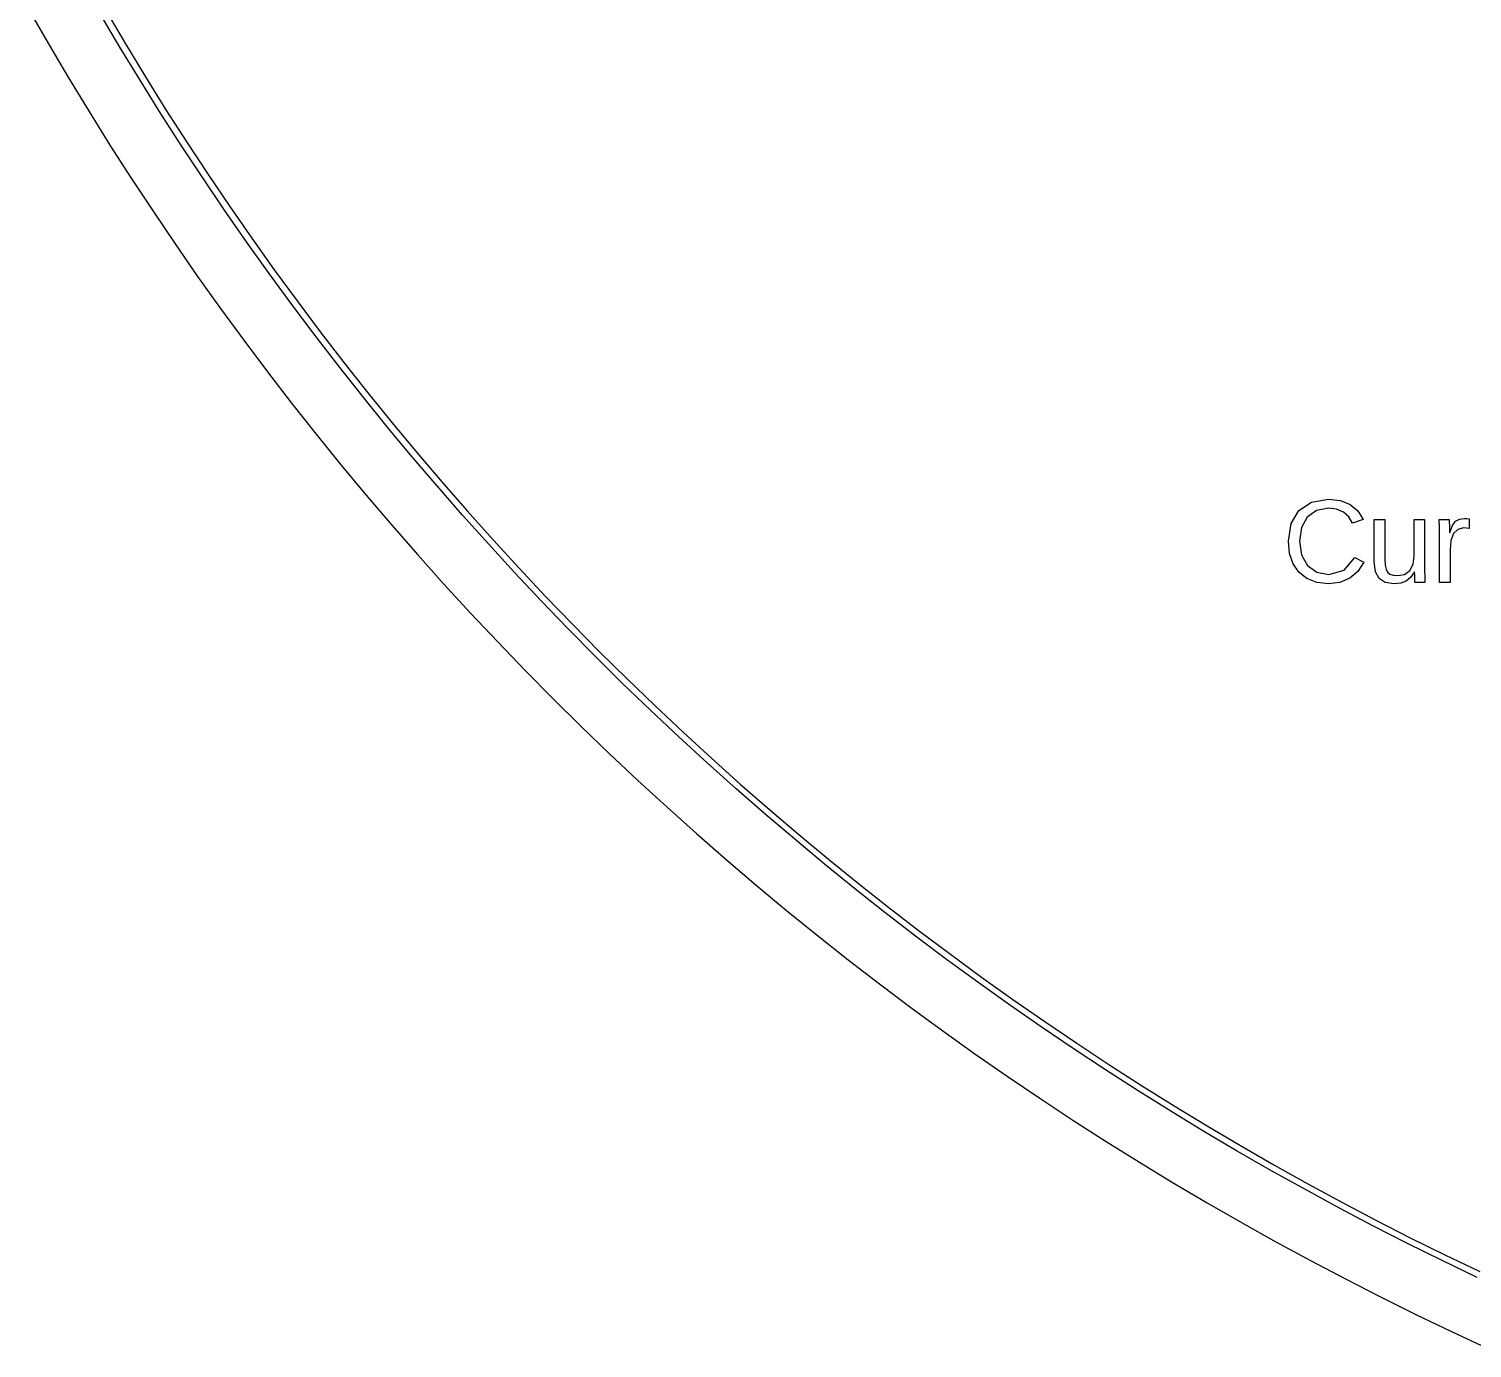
# Model space of a CAD drawing. Extents: x -16 to 132, y -40 to 113.
# Drawn here: x -11.34 to 23.01, y -32.74 to -1.35 of the extents above; entities that cross this region are included whole.
import ezdxf

# ---------------------------------------------------------------- set-up
doc = ezdxf.new("R2010")
doc.units = 0

msp = doc.modelspace()

# ---------------------------------------------------------------- linework, layer by layer
for p, q in [((-11.3412, -0.8931), (-10.8735, -1.70706)), ((-9.17355, -1.78264), (-9.64235, -0.98952)), ((-9.51276, -0.91399), (-9.04491, -1.70554)), ((-10.8735, -1.70706), (-10.3958, -2.51524)), ((-9.04491, -1.70554), (-8.56737, -2.49126)), ((-8.69507, -2.56995), (-9.17355, -1.78264)), ((-10.3958, -2.51524), (-9.90825, -3.31749)), ((-8.20695, -3.35133), (-8.69507, -2.56995)), ((-8.56737, -2.49126), (-8.08023, -3.27107)), ((-9.90825, -3.31749), (-9.41087, -4.11369)), ((-7.7093, -4.12665), (-8.20695, -3.35133)), ((-8.08023, -3.27107), (-7.58357, -4.04486)), ((-9.41087, -4.11369), (-8.90378, -4.90375)), ((-7.58357, -4.04486), (-7.07744, -4.81248)), ((-7.20216, -4.89581), (-7.7093, -4.12665)), ((-8.90378, -4.90375), (-8.38701, -5.6875)), ((-6.68562, -5.65869), (-7.20216, -4.89581)), ((-7.07744, -4.81248), (-6.56194, -5.57384)), ((-8.38701, -5.6875), (-7.86066, -6.46486)), ((-6.15976, -6.41518), (-6.68562, -5.65869)), ((-6.56194, -5.57384), (-6.03712, -6.32881)), ((-7.86066, -6.46486), (-7.32481, -7.2357)), ((-5.62465, -7.16516), (-6.15976, -6.41518)), ((-6.03712, -6.32881), (-5.50308, -7.07729)), ((-5.08038, -7.90851), (-5.62465, -7.16516)), ((-5.50308, -7.07729), (-4.9599, -7.81915)), ((-7.32481, -7.2357), (-6.77956, -7.99992)), ((-4.9599, -7.81915), (-4.40765, -8.55429)), ((-6.77956, -7.99992), (-6.22496, -8.75737)), ((-4.52704, -8.64513), (-5.08038, -7.90851)), ((-4.40765, -8.55429), (-3.84644, -9.28261)), ((-6.22496, -8.75737), (-5.6611, -9.50798)), ((-3.96469, -9.37489), (-4.52704, -8.64513)), ((-5.6611, -9.50798), (-5.08809, -10.2516)), ((-3.39343, -10.0977), (-3.96469, -9.37489)), ((-3.84644, -9.28261), (-3.27632, -10.004)), ((-5.08809, -10.2516), (-4.50598, -10.9881)), ((-2.81334, -10.8135), (-3.39343, -10.0977)), ((-3.27632, -10.004), (-2.69739, -10.7183)), ((-4.50598, -10.9881), (-3.91489, -11.7175)), ((-2.22452, -11.522), (-2.81334, -10.8135)), ((-2.69739, -10.7183), (-2.10974, -11.4255)), ((-1.62703, -12.2233), (-2.22452, -11.522)), ((-2.10974, -11.4255), (-1.51346, -12.1254)), ((-3.91489, -11.7175), (-3.31488, -12.4395)), ((-1.021, -12.9173), (-1.62703, -12.2233)), ((-1.51346, -12.1254), (-0.90863, -12.8179)), ((-3.31488, -12.4395), (-2.70605, -13.1541)), ((18.8842, -12.8038), (19.1851, -12.6052)), ((19.1851, -12.6052), (19.5832, -12.5389)), ((19.5832, -12.5389), (19.8696, -12.5694)), ((19.8696, -12.5694), (20.1047, -12.661)), ((20.1047, -12.661), (20.2863, -12.8125)), ((-0.40649, -13.6037), (-1.021, -12.9173)), ((-0.90863, -12.8179), (-0.29535, -13.5029)), ((18.6949, -13.1193), (18.8842, -12.8038)), ((19.0811, -12.964), (18.9459, -13.2114)), ((19.2975, -12.8075), (19.0811, -12.964)), ((19.586, -12.7553), (19.2975, -12.8075)), ((19.7786, -12.7778), (19.586, -12.7553)), ((19.9431, -12.8454), (19.7786, -12.7778)), ((20.0729, -12.9557), (19.9431, -12.8454)), ((20.1615, -13.1062), (20.0729, -12.9557)), ((20.4126, -13.023), (20.1615, -13.1062)), ((20.2863, -12.8125), (20.4126, -13.023)), ((20.6753, -14.0215), (20.6753, -13.0216)), ((20.6753, -13.0216), (20.9263, -13.0216)), ((20.9263, -13.0216), (20.9263, -13.973)), ((21.6239, -13.8911), (21.6239, -13.0216)), ((21.6239, -13.0216), (21.8736, -13.0216)), ((21.8736, -13.0216), (21.8736, -14.2018)), ((22.2284, -13.2047), (22.2222, -13.0216)), ((22.2222, -13.0216), (22.4579, -13.0216)), ((22.4579, -13.0216), (22.4663, -13.2258)), ((22.6119, -13.0646), (22.7055, -13.0115)), ((22.7055, -13.0115), (22.831, -12.9939)), ((22.831, -12.9939), (22.8813, -12.9973)), ((22.8813, -12.9973), (22.9323, -13.0077)), ((22.9323, -13.0077), (22.9323, -13.2365)), ((-2.70605, -13.1541), (-2.08852, -13.8612)), ((18.6318, -13.5361), (18.6949, -13.1193)), ((18.9459, -13.2114), (18.9008, -13.5361)), ((22.2305, -13.3711), (22.2284, -13.2047)), ((22.2305, -14.5222), (22.2305, -13.3711)), ((22.4663, -13.2258), (22.469, -13.3281)), ((22.469, -13.3281), (22.4746, -13.3281)), ((22.4746, -13.3281), (22.5387, -13.1658)), ((22.562, -13.3565), (22.5006, -13.5193)), ((22.5387, -13.1658), (22.6119, -13.0646)), ((22.6622, -13.2561), (22.562, -13.3565)), ((22.7991, -13.2227), (22.6622, -13.2561)), ((22.874, -13.2262), (22.7991, -13.2227)), ((22.9323, -13.2365), (22.874, -13.2262)), ((0.21638, -14.2825), (-0.40649, -13.6037)), ((-0.29535, -13.5029), (0.32628, -14.1804)), ((18.66, -13.8272), (18.6318, -13.5361)), ((18.9008, -13.5361), (18.9478, -13.8601)), ((22.5006, -13.5193), (22.4801, -13.74)), ((-2.08852, -13.8612), (-1.46234, -14.5606)), ((18.7448, -14.0763), (18.66, -13.8272)), ((18.8835, -14.2781), (18.7448, -14.0763)), ((18.9478, -13.8601), (19.0887, -14.1138)), ((19.9566, -14.2306), (20.2142, -13.9258)), ((20.2142, -13.9258), (20.4306, -14.034)), ((20.4306, -14.034), (20.2855, -14.2562)), ((20.7039, -14.2644), (20.6753, -14.0215)), ((20.9263, -13.973), (20.9336, -14.1047)), ((21.5979, -14.0863), (21.6239, -13.8911)), ((22.4801, -13.74), (22.4801, -14.5222)), ((0.84755, -14.9536), (0.21638, -14.2825)), ((0.32628, -14.1804), (0.95619, -14.8502)), ((19.0735, -14.4272), (18.8835, -14.2781)), ((19.0887, -14.1138), (19.3098, -14.2776)), ((19.3098, -14.2776), (19.597, -14.3322)), ((19.597, -14.3322), (19.9566, -14.2306)), ((20.0915, -14.4182), (19.8555, -14.517)), ((20.2855, -14.2562), (20.0915, -14.4182)), ((20.7897, -14.4272), (20.7039, -14.2644)), ((20.9336, -14.1047), (20.9554, -14.2032)), ((20.9554, -14.2032), (20.9932, -14.2736)), ((20.9932, -14.2736), (21.0483, -14.3211)), ((21.0483, -14.3211), (21.127, -14.3481)), ((21.127, -14.3481), (21.2356, -14.3571)), ((21.2356, -14.3571), (21.3968, -14.3263)), ((21.3968, -14.3263), (21.5199, -14.2337)), ((21.5381, -14.3982), (21.4318, -14.4854)), ((21.5199, -14.2337), (21.5979, -14.0863)), ((21.6308, -14.2656), (21.5381, -14.3982)), ((21.635, -14.2656), (21.6308, -14.2656)), ((21.6376, -14.3577), (21.635, -14.2656)), ((21.6398, -14.4147), (21.6376, -14.3577)), ((21.6418, -14.452), (21.6398, -14.4147)), ((21.8736, -14.2018), (21.8756, -14.413)), ((21.8756, -14.413), (21.8819, -14.5222)), ((-1.46234, -14.5606), (-0.82764, -15.2523)), ((19.3091, -14.5192), (19.0735, -14.4272)), ((19.5846, -14.5499), (19.3091, -14.5192)), ((19.8555, -14.517), (19.5846, -14.5499)), ((20.9372, -14.5192), (20.7897, -14.4272)), ((21.151, -14.5499), (20.9372, -14.5192)), ((21.3051, -14.5338), (21.151, -14.5499)), ((21.4318, -14.4854), (21.3051, -14.5338)), ((21.6433, -14.4847), (21.6418, -14.452)), ((21.6447, -14.5094), (21.6433, -14.4847)), ((21.6461, -14.5222), (21.6447, -14.5094)), ((21.8819, -14.5222), (21.6461, -14.5222)), ((22.4801, -14.5222), (22.2305, -14.5222)), ((1.48691, -15.617), (0.84755, -14.9536)), ((0.95619, -14.8502), (1.59427, -15.5122)), ((-0.82764, -15.2523), (-0.18448, -15.9362)), ((2.13437, -16.2724), (1.48691, -15.617)), ((1.59427, -15.5122), (2.24043, -16.1664)), ((-0.18448, -15.9362), (0.46699, -16.6122)), ((2.78981, -16.9199), (2.13437, -16.2724)), ((2.24043, -16.1664), (2.89456, -16.8125)), ((0.46699, -16.6122), (1.12674, -17.28)), ((2.89456, -16.8125), (3.55658, -17.4506)), ((3.45314, -17.5592), (2.78981, -16.9199)), ((1.12674, -17.28), (1.79462, -17.9398)), ((3.55658, -17.4506), (4.22638, -18.0805)), ((4.12428, -18.1904), (3.45314, -17.5592)), ((1.79462, -17.9398), (2.47055, -18.5913)), ((4.80312, -18.8133), (4.12428, -18.1904)), ((4.22638, -18.0805), (4.90385, -18.7021)), ((2.47055, -18.5913), (3.15443, -19.2344)), ((5.48953, -19.4278), (4.80312, -18.8133)), ((4.90385, -18.7021), (5.5889, -19.3154)), ((3.15443, -19.2344), (3.84615, -19.8691)), ((6.18346, -20.0338), (5.48953, -19.4278)), ((5.5889, -19.3154), (6.28143, -19.9203)), ((3.84615, -19.8691), (4.54559, -20.4953)), ((6.28143, -19.9203), (6.98132, -20.5165)), ((6.88475, -20.6313), (6.18346, -20.0338)), ((4.54559, -20.4953), (5.25269, -21.1129)), ((6.98132, -20.5165), (7.68849, -21.1042)), ((7.59332, -21.2201), (6.88475, -20.6313)), ((5.25269, -21.1129), (5.96729, -21.7217)), ((8.30908, -21.8002), (7.59332, -21.2201)), ((7.68849, -21.1042), (8.4028, -21.6831)), ((5.96729, -21.7217), (6.68932, -22.3217)), ((9.03189, -22.3715), (8.30908, -21.8002)), ((8.4028, -21.6831), (9.12418, -22.2532)), ((6.68932, -22.3217), (7.41866, -22.9128)), ((9.12418, -22.2532), (9.85249, -22.8145)), ((9.76166, -22.9338), (9.03189, -22.3715)), ((7.41866, -22.9128), (8.15518, -23.4949)), ((10.4983, -23.4872), (9.76166, -22.9338)), ((9.85249, -22.8145), (10.5876, -23.3667)), ((8.15518, -23.4949), (8.8988, -24.0679)), ((11.2416, -24.0314), (10.4983, -23.4872)), ((10.5876, -23.3667), (11.3295, -23.9099)), ((11.9916, -24.5666), (11.2416, -24.0314)), ((11.3295, -23.9099), (12.078, -24.4439)), ((8.8988, -24.0679), (9.64941, -24.6318)), ((9.64941, -24.6318), (10.4069, -25.1864)), ((12.7481, -25.0924), (11.9916, -24.5666)), ((12.078, -24.4439), (12.8329, -24.9687)), ((12.8329, -24.9687), (13.5943, -25.4842)), ((10.4069, -25.1864), (11.1711, -25.7316)), ((13.511, -25.609), (12.7481, -25.0924)), ((11.1711, -25.7316), (11.9419, -26.2675)), ((14.2801, -26.1161), (13.511, -25.609)), ((13.5943, -25.4842), (14.3619, -25.9904)), ((14.3619, -25.9904), (15.1357, -26.487)), ((11.9419, -26.2675), (12.7193, -26.7938)), ((15.0555, -26.6138), (14.2801, -26.1161)), ((15.8368, -27.1019), (15.0555, -26.6138)), ((15.1357, -26.487), (15.9155, -26.9742)), ((12.7193, -26.7938), (13.503, -27.3106)), ((16.6241, -27.5804), (15.8368, -27.1019)), ((15.9155, -26.9742), (16.7012, -27.4517)), ((13.503, -27.3106), (14.2931, -27.8177)), ((16.7012, -27.4517), (17.4928, -27.9196)), ((14.2931, -27.8177), (15.0893, -28.315)), ((17.4173, -28.0491), (16.6241, -27.5804)), ((18.2161, -28.5082), (17.4173, -28.0491)), ((17.4928, -27.9196), (18.29, -28.3777)), ((15.0893, -28.315), (15.8915, -28.8026)), ((18.29, -28.3777), (19.0928, -28.8259)), ((15.8915, -28.8026), (16.6997, -29.2803)), ((19.0205, -28.9574), (18.2161, -28.5082)), ((19.0928, -28.8259), (19.901, -29.2643)), ((19.8303, -29.3966), (19.0205, -28.9574)), ((16.6997, -29.2803), (17.5137, -29.748)), ((20.6455, -29.8259), (19.8303, -29.3966)), ((19.901, -29.2643), (20.7145, -29.6928)), ((17.5137, -29.748), (18.3333, -30.2057)), ((21.4658, -30.2452), (20.6455, -29.8259)), ((20.7145, -29.6928), (21.5333, -30.1112)), ((18.3333, -30.2057), (19.1586, -30.6534)), ((21.5333, -30.1112), (22.3571, -30.5196)), ((22.2913, -30.6544), (21.4658, -30.2452)), ((22.3571, -30.5196), (23.1858, -30.9178)), ((19.1586, -30.6534), (19.9892, -31.0908)), ((23.1217, -31.0534), (22.2913, -30.6544)), ((19.9892, -31.0908), (20.8251, -31.518)), ((20.8251, -31.518), (21.6663, -31.935)), ((21.6663, -31.935), (22.5124, -32.3416)), ((22.5124, -32.3416), (23.3635, -32.7377))]:
    msp.add_line(p, q)

doc.saveas('drawing.dxf')
